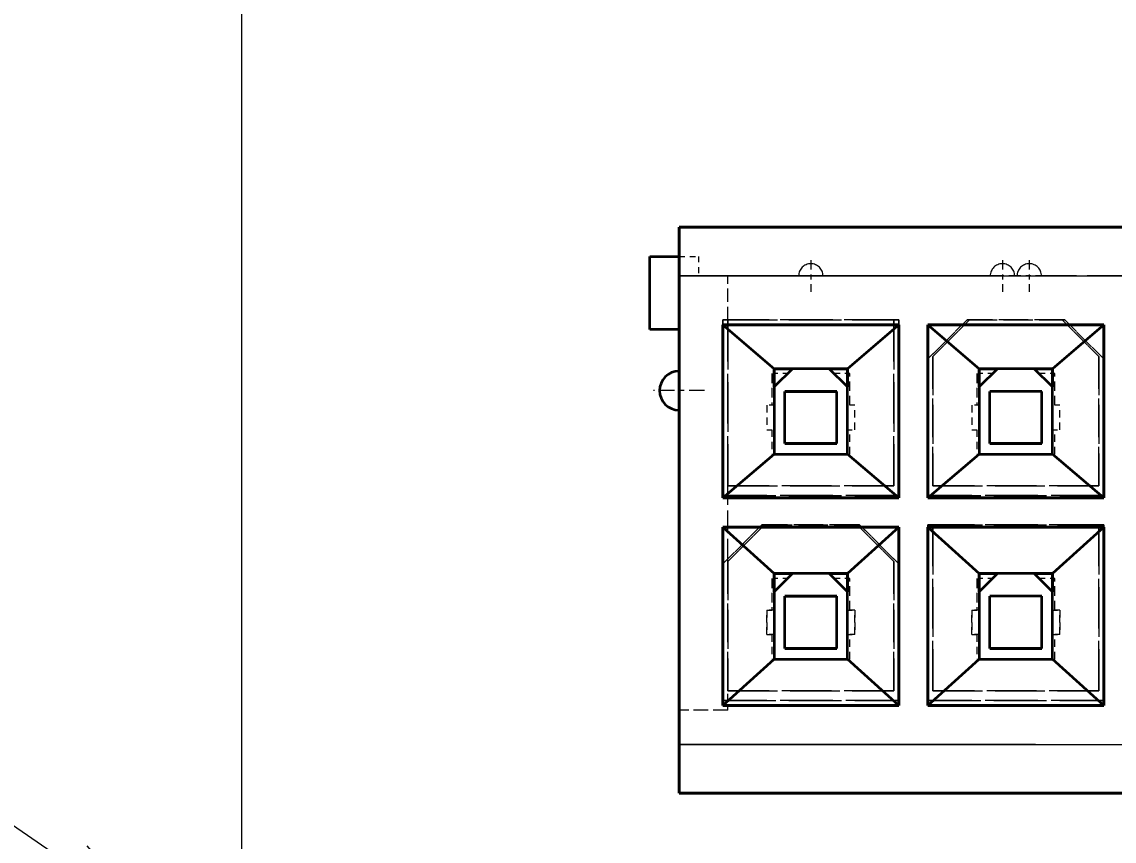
# Model space of a CAD drawing. Extents: x 23 to 417, y 3 to 294.
# Drawn here: x 113.15 to 135.52, y 161.74 to 178.53 of the extents above; entities that cross this region are included whole.
import ezdxf
from ezdxf.enums import TextEntityAlignment as Align

# ---------------------------------------------------------------- set-up
doc = ezdxf.new("R2010")
doc.units = 0
doc.linetypes.add('DASHDOT', pattern=[18.5, 12, -3, 0.5, -3])
doc.linetypes.add('DASHED', pattern=[15, 12, -3])
doc.layers.get('0').update_dxf_attribs({"lineweight": 13})
doc.styles.get("Standard").update_dxf_attribs({"font": 'isocp.shx'})
doc.dimstyles.get("Standard").update_dxf_attribs({"dimtxt": 2.5, "dimasz": 2.5, "dimexe": 1.25, "dimexo": 0.625, "dimtad": 1, "dimtxsty": 'Standard', "dimcen": 2.5, "dimadec": 0, "dimazin": 0, "dimtfac": 1, "dimtmove": 0, "dimatfit": 0, "dimfxl": 0, "dimarcsym": 0})

# ---------------------------------------------------------------- blocks, each defined once
blk = doc.blocks.new('*D73')
at = {"color": 7, "lineweight": 13, "transparency": 16777216}
for p, q in [((117.653, 145.956), (117.653, 201.74)), ((117.653, 199.74), (184.424, 199.74))]:
    blk.add_line(p, q, dxfattribs=at)
at = {"color": 7, "lineweight": 13, "ltscale": 0.200822, "transparency": 16777216}
blk.add_line((184.424, 193.707), (184.424, 201.74), dxfattribs=at)
at = {"color": 7, "lineweight": 13, "transparency": 16777216}
for points in [[(119.585, 200.258), (117.653, 199.74), (119.585, 199.222)], [(182.492, 199.222), (184.424, 199.74), (182.492, 200.258)]]:
    blk.add_lwpolyline(points, dxfattribs=at)
for s, height, width, p, p2 in [('[', 3.5, 1.552523, (151.359, 201.74), (152.718, 201.74)), (']', 3.5, 1.552524, (166.334, 201.74), (167.692, 201.74)), ('66.8', 3.5, 1.475095, (136.743, 201.74), (148.359, 201.74)), ('2.63', 3.5, 1.44843, (153.718, 201.74), (165.334, 201.74)), ('/', 1, 1.818182, (149.359, 202.99), (150.359, 202.99))]:
    blk.add_text(s, height=height, dxfattribs=dict(at, width=width)).set_placement(p, p2, align=Align.FIT)
blk = doc.blocks.new('*D74')
at = {"color": 7, "lineweight": 13, "transparency": 16777216}
for p, q in [((137.685, 169.554), (137.685, 72.123)), ((117.653, 140.056), (117.653, 72.123)), ((89.539, 74.123), (137.685, 74.123))]:
    blk.add_line(p, q, dxfattribs=at)
for points in [[(119.585, 74.641), (117.653, 74.123), (119.585, 73.606)], [(135.754, 73.606), (137.685, 74.123), (135.754, 74.641)]]:
    blk.add_lwpolyline(points, dxfattribs=at)
for s, height, width, p, p2 in [('[', 3.5, 1.552525, (98.678, 76.123), (100.036, 76.123)), (']', 3.5, 1.552525, (113.653, 76.123), (115.011, 76.123)), ('20', 3.5, 1.402228, (89.539, 76.123), (95.678, 76.123)), ('0.79', 3.5, 1.429606, (101.036, 76.123), (112.653, 76.123)), ('/', 1, 1.818182, (96.678, 77.373), (97.678, 77.373))]:
    blk.add_text(s, height=height, dxfattribs=dict(at, width=width)).set_placement(p, p2, align=Align.FIT)
blk = doc.blocks.new('*D75')
at = {"color": 7, "lineweight": 13, "transparency": 16777216}
for p, q in [((177.685, 169.554), (177.685, 64.699)), ((117.653, 140.056), (117.653, 64.699)), ((117.653, 66.699), (177.685, 66.699))]:
    blk.add_line(p, q, dxfattribs=at)
for points in [[(119.585, 67.217), (117.653, 66.699), (119.585, 66.182)], [(175.754, 66.182), (177.685, 66.699), (175.754, 67.217)]]:
    blk.add_lwpolyline(points, dxfattribs=at)
for s, height, width, p, p2 in [('[', 3.5, 1.552525, (145.251, 68.699), (146.609, 68.699)), (']', 3.5, 1.552524, (160.226, 68.699), (161.584, 68.699)), ('60', 3.5, 1.402228, (136.112, 68.699), (142.251, 68.699)), ('2.36', 3.5, 1.443275, (147.609, 68.699), (159.226, 68.699)), ('/', 1, 1.818182, (143.251, 69.949), (144.251, 69.949))]:
    blk.add_text(s, height=height, dxfattribs=dict(at, width=width)).set_placement(p, p2, align=Align.FIT)
blk = doc.blocks.new('*D77')
at = {"color": 7, "lineweight": 13, "transparency": 16777216}
for p, q in [((117.653, 145.956), (117.653, 209.244)), ((251.153, 180.454), (251.153, 209.244)), ((117.653, 207.244), (251.153, 207.244))]:
    blk.add_line(p, q, dxfattribs=at)
for points in [[(119.585, 207.761), (117.653, 207.244), (119.585, 206.726)], [(249.221, 206.726), (251.153, 207.244), (249.221, 207.761)]]:
    blk.add_lwpolyline(points, dxfattribs=at)
for s, height, width, p, p2 in [('[', 3.5, 1.552525, (186.433, 209.244), (187.792, 209.244)), (']', 3.5, 1.552525, (201.408, 209.244), (202.766, 209.244)), ('133.5', 3.5, 1.538968, (168.397, 209.244), (183.433, 209.244)), ('5.26', 3.5, 1.443275, (188.792, 209.244), (200.408, 209.244)), ('/', 1, 1.818182, (184.433, 210.494), (185.433, 210.494))]:
    blk.add_text(s, height=height, dxfattribs=dict(at, width=width)).set_placement(p, p2, align=Align.FIT)
blk = doc.blocks.new('*D80')
at = {"color": 7, "lineweight": 13, "transparency": 16777216}
for p, q in [((140.635, 172.504), (271.076, 172.504)), ((269.076, 93.004), (269.076, 172.504)), ((120.603, 93.004), (271.076, 93.004))]:
    blk.add_line(p, q, dxfattribs=at)
for points in [[(269.593, 170.572), (269.076, 172.504), (268.558, 170.572)], [(268.558, 94.936), (269.076, 93.004), (269.593, 94.936)]]:
    blk.add_lwpolyline(points, dxfattribs=at)
for s, height, width, p, p2 in [(']', 3.5, 1.552525, (267.076, 148.049), (267.076, 149.408)), ('3.13', 3.5, 1.586941, (267.076, 135.433), (267.076, 147.049)), ('[', 3.5, 1.552525, (267.076, 133.075), (267.076, 134.433)), ('/', 1, 1.818182, (265.826, 131.075), (265.826, 132.075)), ('79.5', 3.5, 1.446225, (267.076, 118.458), (267.076, 130.075))]:
    blk.add_text(s, height=height, rotation=90, dxfattribs=dict(at, width=width)).set_placement(p, p2, align=Align.FIT)
blk = doc.blocks.new('BLOCK80')
at = {"color": 7, "linetype": 'DASHDOT', "lineweight": 13, "ltscale": 0.026}
for p, q in [((-40.045, -25.207), (-40.045, -26.247)), ((-39.525, -25.727), (-40.565, -25.727))]:
    blk.add_line(p, q, dxfattribs=at)
blk = doc.blocks.new('BLOCK91')
at = {"color": 7, "linetype": 'DASHDOT', "lineweight": 13, "ltscale": 0.01625}
for p, q in [((-37.345, -23.052), (-37.345, -23.702)), ((-37.02, -23.377), (-37.67, -23.377))]:
    blk.add_line(p, q, dxfattribs=at)
blk = doc.blocks.new('BLOCK92')
at = {"color": 7, "linetype": 'DASHDOT', "lineweight": 13, "ltscale": 0.01625}
for p, q in [((-33.42, -23.052), (-33.42, -23.702)), ((-33.095, -23.377), (-33.745, -23.377))]:
    blk.add_line(p, q, dxfattribs=at)
blk = doc.blocks.new('BLOCK93')
at = {"color": 7, "linetype": 'DASHDOT', "lineweight": 13, "ltscale": 0.01625}
for p, q in [((-32.87, -23.052), (-32.87, -23.702)), ((-32.545, -23.377), (-33.195, -23.377))]:
    blk.add_line(p, q, dxfattribs=at)
blk = doc.blocks.new('BLOCK108')
at = {"color": 7, "lineweight": 13, "ltscale": 0.434319}
blk.add_line((-50.87, -36.572), (-65.192, -26.739), dxfattribs=at)
at = {"color": 7, "lineweight": 13}
blk.add_lwpolyline([(-52.756, -35.905), (-50.87, -36.572), (-52.17, -35.052)], dxfattribs=at)
blk.add_circle((-67.844, -24.918), 3.216, dxfattribs=at)
blk.add_text('8', height=3.5, dxfattribs=at).set_placement((-69.203, -26.668), (-66.484, -26.668), align=Align.FIT)
blk = doc.blocks.new('BLOCK109')
at = {"color": 7, "lineweight": 35, "ltscale": 0.29}
for p, q in [((-40.045, -22.377), (-40.045, -33.977)), ((-40.045, -33.977), (-40.045, -22.377))]:
    blk.add_line(p, q, dxfattribs=at)
at = {"color": 7, "lineweight": 35}
for p, q in [((-40.045, -22.377), (11.555, -22.377)), ((11.555, -22.377), (-40.045, -22.377)), ((-17.745, -33.977), (-40.045, -33.977)), ((-40.045, -33.977), (-17.745, -33.977))]:
    blk.add_line(p, q, dxfattribs=at)
at = {"color": 7, "lineweight": 35, "ltscale": 0.015}
for p, q in [((-40.645, -22.977), (-40.045, -22.977)), ((-40.645, -22.977), (-40.045, -22.977)), ((-40.045, -24.477), (-40.645, -24.477)), ((-40.045, -24.477), (-40.645, -24.477))]:
    blk.add_line(p, q, dxfattribs=at)
at = {"color": 7, "lineweight": 35, "ltscale": 0.0375}
for p, q in [((-40.645, -24.477), (-40.645, -22.977)), ((-40.645, -24.477), (-40.645, -22.977)), ((-38.095, -27.027), (-36.595, -27.027)), ((-38.095, -27.027), (-36.595, -27.027)), ((-33.895, -27.027), (-32.395, -27.027)), ((-33.895, -27.027), (-32.395, -27.027)), ((-38.095, -31.227), (-36.595, -31.227)), ((-38.095, -31.227), (-36.595, -31.227)), ((-33.895, -31.227), (-32.395, -31.227)), ((-33.895, -31.227), (-32.395, -31.227))]:
    blk.add_line(p, q, dxfattribs=at)
at = {"color": 7, "linetype": 'DASHED', "lineweight": 13, "ltscale": 0.01}
for p, q in [((-40.045, -22.977), (-39.645, -22.977)), ((-40.045, -22.977), (-39.645, -22.977)), ((-39.645, -22.977), (-39.645, -23.377)), ((-39.645, -22.977), (-39.645, -23.377)), ((-39.045, -32.277), (-39.045, -31.877)), ((-39.045, -32.277), (-39.045, -31.877))]:
    blk.add_line(p, q, dxfattribs=at)
at = {"color": 7, "linetype": 'DASHED', "lineweight": 13}
for p, q in [((11.555, -23.377), (-40.045, -23.377)), ((-40.045, -23.377), (11.555, -23.377)), ((-40.045, -32.977), (-15.945, -32.977)), ((-40.045, -32.977), (-15.945, -32.977)), ((-17.745, -32.977), (-40.045, -32.977)), ((-17.745, -32.977), (-40.045, -32.977))]:
    blk.add_line(p, q, dxfattribs=at)
at = {"color": 7, "linetype": 'DASHED', "lineweight": 13, "ltscale": 0.04875}
for p, q in [((-40.045, -25.327), (-40.045, -23.377)), ((-40.045, -23.377), (-40.045, -25.327))]:
    blk.add_line(p, q, dxfattribs=at)
at = {"color": 7, "linetype": 'DASHED', "lineweight": 13, "ltscale": 0.06125}
blk.add_line((-37.595, -23.377), (-40.045, -23.377), dxfattribs=at)
blk.add_line((-37.595, -23.377), (-40.045, -23.377), dxfattribs=at)
at = {"color": 7, "linetype": 'DASHED', "lineweight": 13, "ltscale": 0.0225}
blk.add_line((-39.045, -24.277), (-39.045, -23.377), dxfattribs=at)
blk.add_line((-39.045, -24.277), (-39.045, -23.377), dxfattribs=at)
at = {"color": 7, "linetype": 'DASHED', "lineweight": 13, "ltscale": 0.085625}
blk.add_line((-33.67, -23.377), (-37.095, -23.377), dxfattribs=at)
blk.add_line((-33.67, -23.377), (-37.095, -23.377), dxfattribs=at)
at = {"color": 7, "linetype": 'DASHED', "lineweight": 13, "ltscale": 0.00125}
for p, q in [((-33.12, -23.377), (-33.17, -23.377)), ((-33.12, -23.377), (-33.17, -23.377)), ((-38.145, -27.027), (-38.095, -27.027)), ((-38.145, -27.027), (-38.095, -27.027)), ((-36.595, -27.027), (-36.545, -27.027)), ((-36.595, -27.027), (-36.545, -27.027)), ((-33.945, -27.027), (-33.895, -27.027)), ((-33.945, -27.027), (-33.895, -27.027)), ((-32.395, -27.027), (-32.345, -27.027)), ((-32.395, -27.027), (-32.345, -27.027)), ((-38.145, -31.227), (-38.095, -31.227)), ((-38.145, -31.227), (-38.095, -31.227)), ((-36.595, -31.227), (-36.545, -31.227)), ((-36.595, -31.227), (-36.545, -31.227)), ((-33.945, -31.227), (-33.895, -31.227)), ((-33.945, -31.227), (-33.895, -31.227)), ((-32.395, -31.227), (-32.345, -31.227)), ((-32.395, -31.227), (-32.345, -31.227))]:
    blk.add_line(p, q, dxfattribs=at)
at = {"color": 7, "linetype": 'DASHED', "lineweight": 13, "ltscale": 0.071875}
blk.add_line((-29.745, -23.377), (-32.62, -23.377), dxfattribs=at)
blk.add_line((-29.745, -23.377), (-32.62, -23.377), dxfattribs=at)
at = {"color": 7, "linetype": 'DASHED', "lineweight": 13, "ltscale": 0.09}
for p, q in [((-35.545, -24.277), (-39.145, -24.277)), ((-39.145, -24.277), (-39.145, -27.877)), ((-39.145, -24.277), (-35.545, -24.277)), ((-39.145, -27.877), (-39.145, -24.277)), ((-35.545, -27.877), (-35.545, -24.277)), ((-35.545, -24.277), (-35.545, -27.877)), ((-39.145, -27.877), (-35.545, -27.877)), ((-35.545, -27.877), (-39.145, -27.877)), ((-34.945, -27.877), (-31.345, -27.877)), ((-31.345, -27.877), (-34.945, -27.877)), ((-31.345, -28.477), (-34.945, -28.477)), ((-34.945, -28.477), (-34.945, -32.077)), ((-34.945, -28.477), (-31.345, -28.477)), ((-34.945, -32.077), (-34.945, -28.477)), ((-31.345, -32.077), (-31.345, -28.477)), ((-31.345, -28.477), (-31.345, -32.077)), ((-39.145, -32.077), (-35.545, -32.077)), ((-35.545, -32.077), (-39.145, -32.077)), ((-34.945, -32.077), (-31.345, -32.077)), ((-31.345, -32.077), (-34.945, -32.077))]:
    blk.add_line(p, q, dxfattribs=at)
at = {"color": 7, "lineweight": 35, "ltscale": 0.08875}
for p, q in [((-39.145, -24.377), (-39.145, -27.927)), ((-39.145, -27.927), (-39.145, -24.377)), ((-35.545, -27.927), (-35.545, -24.377)), ((-35.545, -24.377), (-35.545, -27.927)), ((-34.945, -24.377), (-34.945, -27.927)), ((-34.945, -27.927), (-34.945, -24.377)), ((-31.345, -27.927), (-31.345, -24.377)), ((-31.345, -24.377), (-31.345, -27.927))]:
    blk.add_line(p, q, dxfattribs=at)
at = {"color": 7, "lineweight": 35, "ltscale": 0.09}
for p, q in [((-35.545, -24.377), (-39.145, -24.377)), ((-39.145, -24.377), (-35.545, -24.377)), ((-31.345, -24.377), (-34.945, -24.377)), ((-34.945, -24.377), (-31.345, -24.377)), ((-39.145, -27.927), (-35.545, -27.927)), ((-35.545, -27.927), (-39.145, -27.927)), ((-34.945, -27.927), (-31.345, -27.927)), ((-31.345, -27.927), (-34.945, -27.927)), ((-35.545, -28.527), (-39.145, -28.527)), ((-39.145, -28.527), (-35.545, -28.527)), ((-31.345, -28.527), (-34.945, -28.527)), ((-34.945, -28.527), (-31.345, -28.527)), ((-39.145, -32.177), (-35.545, -32.177)), ((-35.545, -32.177), (-39.145, -32.177)), ((-34.945, -32.177), (-31.345, -32.177)), ((-31.345, -32.177), (-34.945, -32.177))]:
    blk.add_line(p, q, dxfattribs=at)
at = {"color": 7, "lineweight": 35, "ltscale": 0.034573}
for p, q in [((-39.145, -24.377), (-38.095, -25.277)), ((-39.145, -24.377), (-38.095, -25.277)), ((-35.545, -24.377), (-36.595, -25.277)), ((-35.545, -24.377), (-36.595, -25.277)), ((-34.945, -24.377), (-33.895, -25.277)), ((-34.945, -24.377), (-33.895, -25.277)), ((-31.345, -24.377), (-32.395, -25.277)), ((-31.345, -24.377), (-32.395, -25.277)), ((-39.145, -27.927), (-38.095, -27.027)), ((-39.145, -27.927), (-38.095, -27.027)), ((-35.545, -27.927), (-36.595, -27.027)), ((-35.545, -27.927), (-36.595, -27.027)), ((-34.945, -27.927), (-33.895, -27.027)), ((-34.945, -27.927), (-33.895, -27.027)), ((-31.345, -27.927), (-32.395, -27.027)), ((-31.345, -27.927), (-32.395, -27.027))]:
    blk.add_line(p, q, dxfattribs=at)
at = {"color": 7, "linetype": 'DASHED', "lineweight": 13, "ltscale": 0.085}
for p, q in [((-39.045, -27.677), (-39.045, -24.277)), ((-39.045, -24.277), (-35.645, -24.277)), ((-39.045, -24.277), (-39.045, -27.677)), ((-35.645, -24.277), (-39.045, -24.277)), ((-35.645, -24.277), (-35.645, -27.677)), ((-35.645, -27.677), (-35.645, -24.277)), ((-35.645, -27.677), (-39.045, -27.677)), ((-39.045, -27.677), (-35.645, -27.677)), ((-31.445, -27.677), (-34.845, -27.677)), ((-34.845, -27.677), (-31.445, -27.677)), ((-34.845, -31.877), (-34.845, -28.477)), ((-34.845, -28.477), (-31.445, -28.477)), ((-34.845, -28.477), (-34.845, -31.877)), ((-31.445, -28.477), (-34.845, -28.477)), ((-31.445, -28.477), (-31.445, -31.877)), ((-31.445, -31.877), (-31.445, -28.477)), ((-35.645, -31.877), (-39.045, -31.877)), ((-39.045, -31.877), (-35.645, -31.877)), ((-31.445, -31.877), (-34.845, -31.877)), ((-34.845, -31.877), (-31.445, -31.877))]:
    blk.add_line(p, q, dxfattribs=at)
at = {"color": 7, "linetype": 'DASHED', "lineweight": 13, "ltscale": 0.028284}
for p, q in [((-34.145, -24.277), (-34.945, -25.077)), ((-34.945, -25.077), (-34.145, -24.277)), ((-31.345, -25.077), (-32.145, -24.277)), ((-32.145, -24.277), (-31.345, -25.077)), ((-38.345, -28.477), (-39.145, -29.277)), ((-39.145, -29.277), (-38.345, -28.477)), ((-35.545, -29.277), (-36.345, -28.477)), ((-36.345, -28.477), (-35.545, -29.277))]:
    blk.add_line(p, q, dxfattribs=at)
at = {"color": 7, "linetype": 'DASHED', "lineweight": 13, "ltscale": 0.026517}
for p, q in [((-34.845, -25.027), (-34.095, -24.277)), ((-34.095, -24.277), (-34.845, -25.027)), ((-32.195, -24.277), (-31.445, -25.027)), ((-31.445, -25.027), (-32.195, -24.277)), ((-39.045, -29.227), (-38.295, -28.477)), ((-38.295, -28.477), (-39.045, -29.227)), ((-36.395, -28.477), (-35.645, -29.227)), ((-35.645, -29.227), (-36.395, -28.477))]:
    blk.add_line(p, q, dxfattribs=at)
at = {"color": 7, "linetype": 'DASHED', "lineweight": 13, "ltscale": 0.05}
for p, q in [((-32.145, -24.277), (-34.145, -24.277)), ((-34.145, -24.277), (-32.145, -24.277)), ((-36.345, -28.477), (-38.345, -28.477)), ((-38.345, -28.477), (-36.345, -28.477))]:
    blk.add_line(p, q, dxfattribs=at)
at = {"color": 7, "linetype": 'DASHED', "lineweight": 13, "ltscale": 0.0475}
for p, q in [((-34.095, -24.277), (-32.195, -24.277)), ((-32.195, -24.277), (-34.095, -24.277)), ((-38.295, -28.477), (-36.395, -28.477)), ((-36.395, -28.477), (-38.295, -28.477))]:
    blk.add_line(p, q, dxfattribs=at)
at = {"color": 7, "linetype": 'DASHED', "lineweight": 13, "ltscale": 0.06625}
for p, q in [((-34.845, -27.677), (-34.845, -25.027)), ((-34.845, -25.027), (-34.845, -27.677)), ((-31.445, -25.027), (-31.445, -27.677)), ((-31.445, -27.677), (-31.445, -25.027)), ((-39.045, -31.877), (-39.045, -29.227)), ((-39.045, -29.227), (-39.045, -31.877)), ((-35.645, -29.227), (-35.645, -31.877)), ((-35.645, -31.877), (-35.645, -29.227))]:
    blk.add_line(p, q, dxfattribs=at)
at = {"color": 7, "lineweight": 35, "ltscale": 0.009375}
for p, q in [((-38.095, -25.277), (-38.095, -25.652)), ((-37.72, -25.277), (-38.095, -25.277)), ((-38.095, -25.652), (-38.095, -25.277)), ((-38.095, -25.277), (-37.72, -25.277)), ((-36.595, -25.277), (-36.97, -25.277)), ((-36.97, -25.277), (-36.595, -25.277)), ((-36.595, -25.652), (-36.595, -25.277)), ((-36.595, -25.277), (-36.595, -25.652)), ((-33.895, -25.277), (-33.895, -25.652)), ((-33.52, -25.277), (-33.895, -25.277)), ((-33.895, -25.652), (-33.895, -25.277)), ((-33.895, -25.277), (-33.52, -25.277)), ((-32.395, -25.277), (-32.77, -25.277)), ((-32.77, -25.277), (-32.395, -25.277)), ((-32.395, -25.652), (-32.395, -25.277)), ((-32.395, -25.277), (-32.395, -25.652)), ((-38.095, -29.477), (-38.095, -29.852)), ((-37.72, -29.477), (-38.095, -29.477)), ((-38.095, -29.852), (-38.095, -29.477)), ((-38.095, -29.477), (-37.72, -29.477)), ((-36.595, -29.477), (-36.97, -29.477)), ((-36.97, -29.477), (-36.595, -29.477)), ((-36.595, -29.852), (-36.595, -29.477)), ((-36.595, -29.477), (-36.595, -29.852)), ((-33.895, -29.477), (-33.895, -29.852)), ((-33.52, -29.477), (-33.895, -29.477)), ((-33.895, -29.852), (-33.895, -29.477)), ((-33.895, -29.477), (-33.52, -29.477)), ((-32.395, -29.477), (-32.77, -29.477)), ((-32.77, -29.477), (-32.395, -29.477)), ((-32.395, -29.852), (-32.395, -29.477)), ((-32.395, -29.477), (-32.395, -29.852))]:
    blk.add_line(p, q, dxfattribs=at)
at = {"color": 7, "lineweight": 35, "ltscale": 0.013258}
for p, q in [((-37.72, -25.277), (-38.095, -25.652)), ((-37.72, -25.277), (-38.095, -25.652)), ((-36.595, -25.652), (-36.97, -25.277)), ((-36.595, -25.652), (-36.97, -25.277)), ((-33.52, -25.277), (-33.895, -25.652)), ((-33.52, -25.277), (-33.895, -25.652)), ((-32.395, -25.652), (-32.77, -25.277)), ((-32.395, -25.652), (-32.77, -25.277)), ((-37.72, -29.477), (-38.095, -29.852)), ((-37.72, -29.477), (-38.095, -29.852)), ((-36.595, -29.852), (-36.97, -29.477)), ((-36.595, -29.852), (-36.97, -29.477)), ((-33.52, -29.477), (-33.895, -29.852)), ((-33.52, -29.477), (-33.895, -29.852)), ((-32.395, -29.852), (-32.77, -29.477)), ((-32.395, -29.852), (-32.77, -29.477))]:
    blk.add_line(p, q, dxfattribs=at)
at = {"color": 7, "lineweight": 35, "ltscale": 0.01875}
for p, q in [((-36.97, -25.277), (-37.72, -25.277)), ((-36.97, -25.277), (-37.72, -25.277)), ((-32.77, -25.277), (-33.52, -25.277)), ((-32.77, -25.277), (-33.52, -25.277)), ((-36.97, -29.477), (-37.72, -29.477)), ((-36.97, -29.477), (-37.72, -29.477)), ((-32.77, -29.477), (-33.52, -29.477)), ((-32.77, -29.477), (-33.52, -29.477))]:
    blk.add_line(p, q, dxfattribs=at)
at = {"color": 7, "linetype": 'DASHED', "lineweight": 13, "ltscale": 0.07}
for p, q in [((-34.945, -25.077), (-34.945, -27.877)), ((-34.945, -27.877), (-34.945, -25.077)), ((-31.345, -27.877), (-31.345, -25.077)), ((-31.345, -25.077), (-31.345, -27.877)), ((-39.145, -29.277), (-39.145, -32.077)), ((-39.145, -32.077), (-39.145, -29.277)), ((-35.545, -32.077), (-35.545, -29.277)), ((-35.545, -29.277), (-35.545, -32.077))]:
    blk.add_line(p, q, dxfattribs=at)
at = {"color": 7, "linetype": 'DASHED', "lineweight": 13, "ltscale": 0.02}
blk.add_line((-40.045, -25.327), (-40.045, -26.127), dxfattribs=at)
blk.add_line((-40.045, -25.327), (-40.045, -26.127), dxfattribs=at)
at = {"color": 7, "linetype": 'DASHED', "lineweight": 13, "ltscale": 0.01625}
for p, q in [((-38.145, -25.377), (-38.145, -26.027)), ((-38.145, -25.377), (-38.145, -26.027)), ((-36.545, -26.027), (-36.545, -25.377)), ((-36.545, -26.027), (-36.545, -25.377)), ((-33.945, -25.377), (-33.945, -26.027)), ((-33.945, -25.377), (-33.945, -26.027)), ((-32.345, -26.027), (-32.345, -25.377)), ((-32.345, -26.027), (-32.345, -25.377)), ((-38.145, -29.577), (-38.145, -30.227)), ((-38.145, -29.577), (-38.145, -30.227)), ((-36.545, -30.227), (-36.545, -29.577)), ((-36.545, -30.227), (-36.545, -29.577)), ((-33.945, -29.577), (-33.945, -30.227)), ((-33.945, -29.577), (-33.945, -30.227)), ((-32.345, -30.227), (-32.345, -29.577)), ((-32.345, -30.227), (-32.345, -29.577))]:
    blk.add_line(p, q, dxfattribs=at)
at = {"color": 7, "linetype": 'DASHED', "lineweight": 13, "ltscale": 0.008125}
for p, q in [((-37.82, -25.377), (-38.145, -25.377)), ((-37.82, -25.377), (-38.145, -25.377)), ((-36.545, -25.377), (-36.87, -25.377)), ((-36.545, -25.377), (-36.87, -25.377)), ((-33.62, -25.377), (-33.945, -25.377)), ((-33.62, -25.377), (-33.945, -25.377)), ((-32.345, -25.377), (-32.67, -25.377)), ((-32.345, -25.377), (-32.67, -25.377)), ((-37.82, -29.577), (-38.145, -29.577)), ((-37.82, -29.577), (-38.145, -29.577)), ((-36.545, -29.577), (-36.87, -29.577)), ((-36.545, -29.577), (-36.87, -29.577)), ((-33.62, -29.577), (-33.945, -29.577)), ((-33.62, -29.577), (-33.945, -29.577)), ((-32.345, -29.577), (-32.67, -29.577)), ((-32.345, -29.577), (-32.67, -29.577))]:
    blk.add_line(p, q, dxfattribs=at)
at = {"color": 7, "lineweight": 35, "ltscale": 0.034375}
for p, q in [((-38.095, -25.652), (-38.095, -27.027)), ((-38.095, -25.652), (-38.095, -27.027)), ((-36.595, -27.027), (-36.595, -25.652)), ((-36.595, -27.027), (-36.595, -25.652)), ((-33.895, -25.652), (-33.895, -27.027)), ((-33.895, -25.652), (-33.895, -27.027)), ((-32.395, -27.027), (-32.395, -25.652)), ((-32.395, -27.027), (-32.395, -25.652)), ((-38.095, -29.852), (-38.095, -31.227)), ((-38.095, -29.852), (-38.095, -31.227)), ((-36.595, -31.227), (-36.595, -29.852)), ((-36.595, -31.227), (-36.595, -29.852)), ((-33.895, -29.852), (-33.895, -31.227)), ((-33.895, -29.852), (-33.895, -31.227)), ((-32.395, -31.227), (-32.395, -29.852)), ((-32.395, -31.227), (-32.395, -29.852))]:
    blk.add_line(p, q, dxfattribs=at)
at = {"color": 7, "lineweight": 35, "ltscale": 0.02675}
for p, q in [((-37.88, -25.742), (-36.81, -25.742)), ((-37.88, -26.812), (-37.88, -25.742)), ((-36.81, -25.742), (-37.88, -25.742)), ((-37.88, -26.812), (-37.88, -25.742)), ((-36.81, -26.812), (-36.81, -25.742)), ((-36.81, -26.812), (-36.81, -25.742)), ((-32.61, -25.742), (-33.68, -25.742)), ((-33.68, -26.812), (-33.68, -25.742)), ((-32.61, -25.742), (-33.68, -25.742)), ((-33.68, -26.812), (-33.68, -25.742)), ((-32.61, -26.812), (-32.61, -25.742)), ((-32.61, -26.812), (-32.61, -25.742)), ((-37.88, -26.812), (-36.81, -26.812)), ((-36.81, -26.812), (-37.88, -26.812)), ((-33.68, -26.812), (-32.61, -26.812)), ((-32.61, -26.812), (-33.68, -26.812)), ((-37.88, -29.942), (-36.81, -29.942)), ((-37.88, -31.012), (-37.88, -29.942)), ((-36.81, -29.942), (-37.88, -29.942)), ((-37.88, -31.012), (-37.88, -29.942)), ((-36.81, -31.012), (-36.81, -29.942)), ((-36.81, -31.012), (-36.81, -29.942)), ((-32.61, -29.942), (-33.68, -29.942)), ((-33.68, -31.012), (-33.68, -29.942)), ((-32.61, -29.942), (-33.68, -29.942)), ((-33.68, -31.012), (-33.68, -29.942)), ((-32.61, -31.012), (-32.61, -29.942)), ((-32.61, -31.012), (-32.61, -29.942)), ((-37.88, -31.012), (-36.81, -31.012)), ((-36.81, -31.012), (-37.88, -31.012)), ((-33.68, -31.012), (-32.61, -31.012)), ((-32.61, -31.012), (-33.68, -31.012))]:
    blk.add_line(p, q, dxfattribs=at)
at = {"color": 7, "linetype": 'DASHED', "lineweight": 13, "ltscale": 0.17125}
for p, q in [((-40.045, -32.977), (-40.045, -26.127)), ((-40.045, -26.127), (-40.045, -32.977))]:
    blk.add_line(p, q, dxfattribs=at)
at = {"color": 7, "linetype": 'DASHED', "lineweight": 13, "ltscale": 0.00375}
for p, q in [((-38.095, -26.027), (-38.245, -26.027)), ((-38.095, -26.027), (-38.245, -26.027)), ((-36.445, -26.027), (-36.595, -26.027)), ((-36.445, -26.027), (-36.595, -26.027)), ((-33.895, -26.027), (-34.045, -26.027)), ((-33.895, -26.027), (-34.045, -26.027)), ((-32.245, -26.027), (-32.395, -26.027)), ((-32.245, -26.027), (-32.395, -26.027)), ((-38.245, -26.527), (-38.095, -26.527)), ((-38.245, -26.527), (-38.095, -26.527)), ((-36.595, -26.527), (-36.445, -26.527)), ((-36.595, -26.527), (-36.445, -26.527)), ((-34.045, -26.527), (-33.895, -26.527)), ((-34.045, -26.527), (-33.895, -26.527)), ((-32.395, -26.527), (-32.245, -26.527)), ((-32.395, -26.527), (-32.245, -26.527)), ((-38.245, -30.227), (-38.095, -30.227)), ((-38.095, -30.227), (-38.245, -30.227)), ((-36.595, -30.227), (-36.445, -30.227)), ((-36.445, -30.227), (-36.595, -30.227)), ((-34.045, -30.227), (-33.895, -30.227)), ((-33.895, -30.227), (-34.045, -30.227)), ((-32.395, -30.227), (-32.245, -30.227)), ((-32.245, -30.227), (-32.395, -30.227)), ((-38.095, -30.727), (-38.245, -30.727)), ((-38.245, -30.727), (-38.095, -30.727)), ((-36.445, -30.727), (-36.595, -30.727)), ((-36.595, -30.727), (-36.445, -30.727)), ((-33.895, -30.727), (-34.045, -30.727)), ((-34.045, -30.727), (-33.895, -30.727)), ((-32.245, -30.727), (-32.395, -30.727)), ((-32.395, -30.727), (-32.245, -30.727))]:
    blk.add_line(p, q, dxfattribs=at)
at = {"color": 7, "linetype": 'DASHED', "lineweight": 13, "ltscale": 0.0125}
for p, q in [((-38.245, -26.027), (-38.245, -26.527)), ((-38.245, -26.027), (-38.245, -26.527)), ((-36.445, -26.527), (-36.445, -26.027)), ((-36.445, -26.527), (-36.445, -26.027)), ((-34.045, -26.027), (-34.045, -26.527)), ((-34.045, -26.027), (-34.045, -26.527)), ((-32.245, -26.527), (-32.245, -26.027)), ((-32.245, -26.527), (-32.245, -26.027)), ((-38.145, -26.527), (-38.145, -27.027)), ((-38.145, -26.527), (-38.145, -27.027)), ((-36.545, -27.027), (-36.545, -26.527)), ((-36.545, -27.027), (-36.545, -26.527)), ((-33.945, -26.527), (-33.945, -27.027)), ((-33.945, -26.527), (-33.945, -27.027)), ((-32.345, -27.027), (-32.345, -26.527)), ((-32.345, -27.027), (-32.345, -26.527)), ((-38.245, -30.727), (-38.245, -30.227)), ((-38.245, -30.227), (-38.245, -30.727)), ((-36.445, -30.227), (-36.445, -30.727)), ((-36.445, -30.727), (-36.445, -30.227)), ((-34.045, -30.727), (-34.045, -30.227)), ((-34.045, -30.227), (-34.045, -30.727)), ((-32.245, -30.227), (-32.245, -30.727)), ((-32.245, -30.727), (-32.245, -30.227)), ((-38.145, -30.727), (-38.145, -31.227)), ((-38.145, -30.727), (-38.145, -31.227)), ((-36.545, -31.227), (-36.545, -30.727)), ((-36.545, -31.227), (-36.545, -30.727)), ((-33.945, -30.727), (-33.945, -31.227)), ((-33.945, -30.727), (-33.945, -31.227)), ((-32.345, -31.227), (-32.345, -30.727)), ((-32.345, -31.227), (-32.345, -30.727))]:
    blk.add_line(p, q, dxfattribs=at)
at = {"color": 7, "linetype": 'DASHED', "lineweight": 13, "ltscale": 0.03875}
blk.add_line((-39.045, -29.227), (-39.045, -27.677), dxfattribs=at)
blk.add_line((-39.045, -29.227), (-39.045, -27.677), dxfattribs=at)
at = {"color": 7, "lineweight": 35, "ltscale": 0.09125}
for p, q in [((-39.145, -28.527), (-39.145, -32.177)), ((-39.145, -32.177), (-39.145, -28.527)), ((-35.545, -32.177), (-35.545, -28.527)), ((-35.545, -28.527), (-35.545, -32.177)), ((-34.945, -28.527), (-34.945, -32.177)), ((-34.945, -32.177), (-34.945, -28.527)), ((-31.345, -32.177), (-31.345, -28.527)), ((-31.345, -28.527), (-31.345, -32.177))]:
    blk.add_line(p, q, dxfattribs=at)
at = {"color": 7, "lineweight": 35, "ltscale": 0.0354}
for p, q in [((-39.145, -28.527), (-38.095, -29.477)), ((-39.145, -28.527), (-38.095, -29.477)), ((-35.545, -28.527), (-36.595, -29.477)), ((-35.545, -28.527), (-36.595, -29.477)), ((-34.945, -28.527), (-33.895, -29.477)), ((-34.945, -28.527), (-33.895, -29.477)), ((-31.345, -28.527), (-32.395, -29.477)), ((-31.345, -28.527), (-32.395, -29.477)), ((-39.145, -32.177), (-38.095, -31.227)), ((-39.145, -32.177), (-38.095, -31.227)), ((-35.545, -32.177), (-36.595, -31.227)), ((-35.545, -32.177), (-36.595, -31.227)), ((-34.945, -32.177), (-33.895, -31.227)), ((-34.945, -32.177), (-33.895, -31.227)), ((-31.345, -32.177), (-32.395, -31.227)), ((-31.345, -32.177), (-32.395, -31.227))]:
    blk.add_line(p, q, dxfattribs=at)
at = {"color": 7, "linetype": 'DASHED', "lineweight": 13, "ltscale": 0.025}
blk.add_line((-39.045, -32.277), (-40.045, -32.277), dxfattribs=at)
blk.add_line((-39.045, -32.277), (-40.045, -32.277), dxfattribs=at)
at = {"color": 7, "linetype": 'DASHED', "lineweight": 13}
for centre, start, end in [((-37.345, -23.377), 0, 180), ((-37.345, -23.377), 360, 540), ((-33.42, -23.377), 360, 540), ((-33.42, -23.377), 360, 540), ((-32.87, -23.377), 360, 540), ((-32.87, -23.377), 360, 540)]:
    blk.add_arc(centre, 0.25, start, end, dxfattribs=at)
at = {"color": 7, "lineweight": 35}
blk.add_arc((-40.045, -25.727), 0.4, 90, 270, dxfattribs=at)
blk.add_arc((-40.045, -25.727), 0.4, 90, 270, dxfattribs=at)

msp = doc.modelspace()

# ---------------------------------------------------------------- block references
at = {"lineweight": 0}
for name in ['BLOCK109', 'BLOCK108', 'BLOCK91', 'BLOCK92', 'BLOCK93', 'BLOCK80']:
    msp.add_blockref(name, (166.653, 196.704), dxfattribs=at)

# ---------------------------------------------------------------- dimensions: what is measured, and where the dimension line sits
at = {"color": 0, "lineweight": 0}
for base, p1, p2, angle, picture, middle in [((251.153, 207.244), (117.653, 144.956), (251.153, 179.454), 359.9981, '*D77', (185.582, 207.244)), ((184.424, 199.74), (117.653, 144.956), (184.424, 192.707), 359.9981, '*D73', (152.218, 199.74)), ((269.076, 93.004), (139.635, 172.504), (119.603, 93.004), 269.9986, '*D80', (269.076, 133.933)), ((117.653, 74.123), (137.685, 170.554), (117.653, 141.056), 179.999, '*D74', (102.275, 74.123)), ((117.653, 66.699), (177.685, 170.554), (117.653, 141.056), 179.999, '*D75', (148.848, 66.699))]:
    dim = msp.add_linear_dim(base=base, p1=p1, p2=p2, angle=angle, dimstyle='Standard', dxfattribs=at)
    dim.commit()
    dim.dimension.update_dxf_attribs({"geometry": picture, "text_midpoint": middle, "dimtype": 160})

doc.saveas('drawing.dxf')
